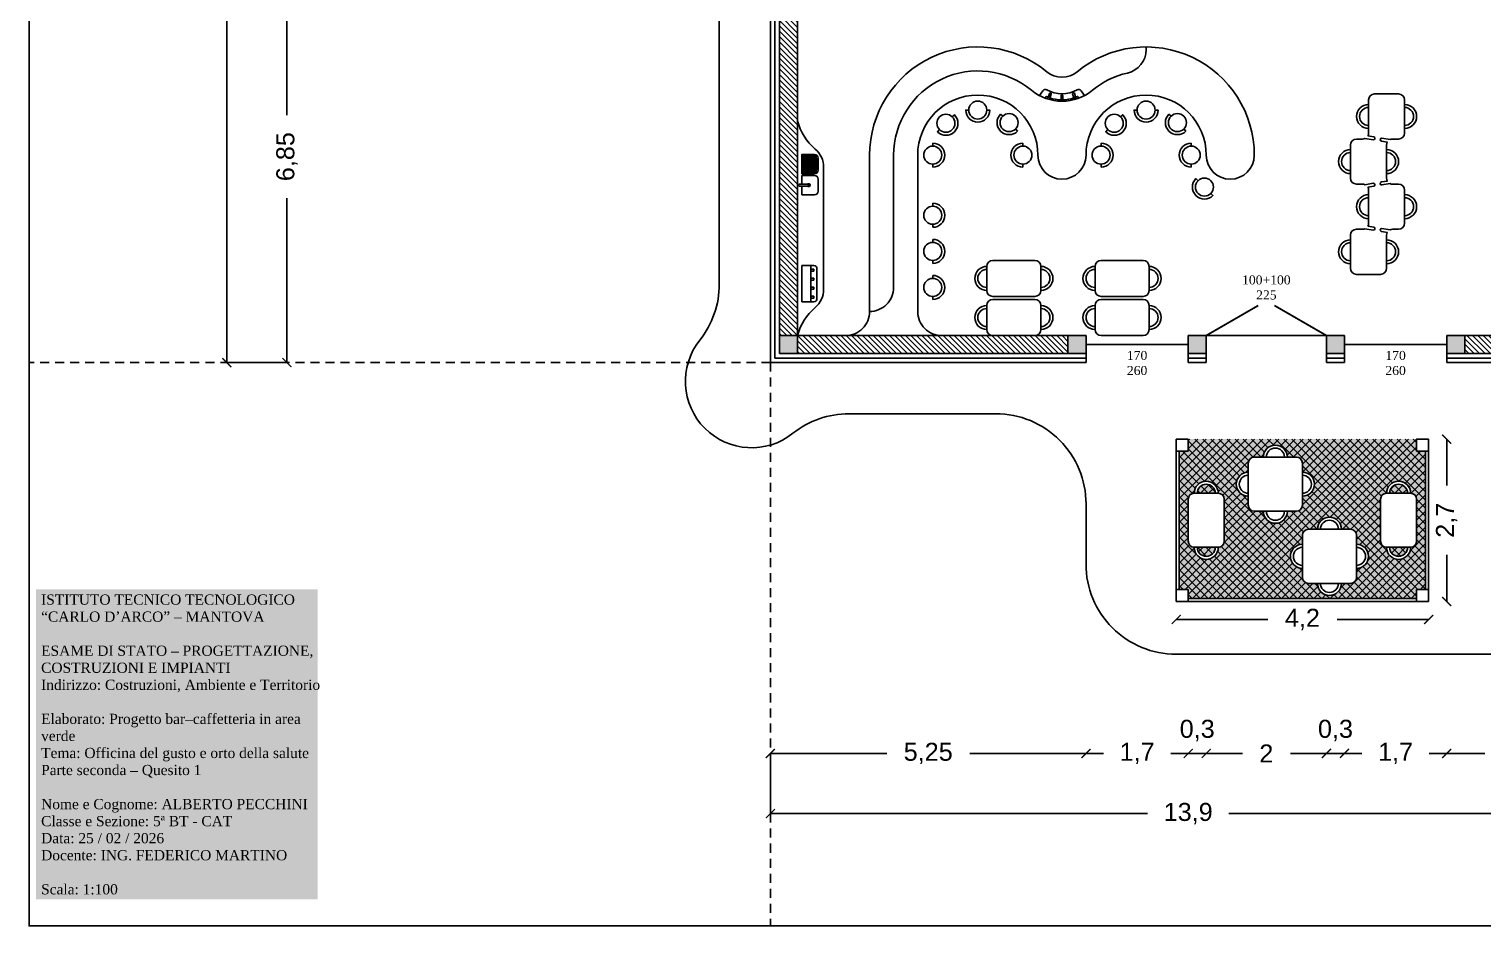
# Model space of a CAD drawing. Header units: millimetres. Extents: x 0 to 2688, y 0 to 2044.
# Drawn here: x 2546.21 to 2570.39, y 2014.14 to 2029.05 of the extents above; entities that cross this region are included whole.
import ezdxf

# ---------------------------------------------------------------- set-up
doc = ezdxf.new("R2010")
doc.units = ezdxf.units.MM
doc.linetypes.add('TRATTEGGIATA', pattern=[0.75, 0.5, -0.25])
doc.styles.get("Standard").update_dxf_attribs({"font": 'arial.ttf'})
doc.linetypes.add('ISOLAMENTO', pattern='A,0.00254,-2.54,[134,ltypeshp.shx,S=2.54,R=0,X=-2.54,Y=0],-5.08,[134,ltypeshp.shx,S=2.54,R=180,X=2.54,Y=0],-2.54', length=10.16254)
doc.dimstyles.new('ISO-25', dxfattribs={"dimtxt": 2.5, "dimasz": 2.5, "dimexe": 1.25, "dimexo": 0.625, "dimtad": 1, "dimtxsty": 'Standard', "dimcen": 2.5, "dimadec": 0, "dimazin": 0, "dimtfac": 1, "dimtmove": 0, "dimatfit": 3, "dimfxl": 1, "dimarcsym": 0})

# ---------------------------------------------------------------- blocks, each defined once
blk = doc.blocks.new('MIS')
h = blk.add_hatch()
h.set_pattern_fill('ANSI31', color=6, scale=0.02, angle=450)
h.set_pattern_definition([(135, (100, 0), (-0.0449012806, -0.0449012806), [])])
h.paths.add_polyline_path([(2558.989, 2023.953), (2558.989, 2023.653), (2563.489, 2023.653), (2563.489, 2023.953)])
h.paths.add_polyline_path([(2558.689, 2029.953), (2558.689, 2023.953), (2558.989, 2023.953), (2558.989, 2029.953)])
h.paths.add_polyline_path([(2558.689, 2034.453), (2558.689, 2033.953), (2558.989, 2033.953), (2558.989, 2034.453)])
h.paths.add_polyline_path([(2558.689, 2033.653), (2558.689, 2033.553), (2558.989, 2033.553), (2558.989, 2033.653)])
h.paths.add_polyline_path([(2558.689, 2030.353), (2558.689, 2030.253), (2558.989, 2030.253), (2558.989, 2030.353)])
h.paths.add_polyline_path([(2558.989, 2030.253), (2558.989, 2029.953), (2559.089, 2029.953), (2559.089, 2030.253)])
h.paths.add_polyline_path([(2558.689, 2037.453), (2558.689, 2035.953), (2558.989, 2035.953), (2559.014, 2035.953), (2559.014, 2036.103), (2558.989, 2036.103), (2558.989, 2037.453)])
h.paths.add_polyline_path([(2558.989, 2037.753), (2558.989, 2037.453), (2559.839, 2037.453), (2559.839, 2036.103), (2559.814, 2036.103), (2559.814, 2035.953), (2559.839, 2035.953), (2559.989, 2035.953), (2560.014, 2035.953), (2560.014, 2036.103), (2559.989, 2036.103), (2559.989, 2037.453), (2560.839, 2037.453), (2560.839, 2036.103), (2560.814, 2036.103), (2560.814, 2035.953), (2560.839, 2035.953), (2560.989, 2035.953), (2561.014, 2035.953), (2561.014, 2036.103), (2560.989, 2036.103), (2560.989, 2037.453), (2561.839, 2037.453), (2561.839, 2036.103), (2561.814, 2036.103), (2561.814, 2035.953), (2561.839, 2035.953), (2561.989, 2035.953), (2562.014, 2035.953), (2562.014, 2036.103), (2561.989, 2036.103), (2561.989, 2037.453), (2562.839, 2037.453), (2562.839, 2036.103), (2562.814, 2036.103), (2562.814, 2035.953), (2562.839, 2035.953), (2562.839, 2035.303), (2564.089, 2035.303), (2564.089, 2035.453), (2562.989, 2035.453), (2562.989, 2037.453), (2563.489, 2037.453), (2563.489, 2037.753)])
h.paths.add_polyline_path([(2563.789, 2037.753), (2563.789, 2037.453), (2564.589, 2037.453), (2564.589, 2037.753)])
h.paths.add_polyline_path([(2565.189, 2037.753), (2565.189, 2035.453), (2565.089, 2035.453), (2565.089, 2035.303), (2565.189, 2035.303), (2565.189, 2032.203), (2565.489, 2032.203), (2565.489, 2032.303), (2566.489, 2032.303), (2566.489, 2029.953), (2566.639, 2029.953), (2566.639, 2032.303), (2569.789, 2032.303), (2569.789, 2033.653), (2569.489, 2033.653), (2569.489, 2032.453), (2566.989, 2032.453), (2566.989, 2032.478), (2566.839, 2032.478), (2566.839, 2032.453), (2565.489, 2032.453), (2565.489, 2033.303), (2566.839, 2033.303), (2566.839, 2033.278), (2566.989, 2033.278), (2566.989, 2033.478), (2566.839, 2033.478), (2566.839, 2033.453), (2565.489, 2033.453), (2565.489, 2034.303), (2566.839, 2034.303), (2566.839, 2034.278), (2566.989, 2034.278), (2566.989, 2034.478), (2566.839, 2034.478), (2566.839, 2034.453), (2565.489, 2034.453), (2565.489, 2035.303), (2566.839, 2035.303), (2566.839, 2035.278), (2566.989, 2035.278), (2566.989, 2035.303), (2567.639, 2035.303), (2567.639, 2036.353), (2567.489, 2036.353), (2567.489, 2035.453), (2565.489, 2035.453), (2565.489, 2037.753)])
h.paths.add_polyline_path([(2569.489, 2036.353), (2569.489, 2033.953), (2569.789, 2033.953), (2569.789, 2036.353)], flags=17)
h.paths.add_polyline_path([(2571.989, 2037.453), (2571.989, 2033.953), (2572.289, 2033.953), (2572.289, 2037.453)])
h.paths.add_polyline_path([(2571.989, 2033.653), (2571.989, 2030.253), (2572.289, 2030.253), (2572.289, 2033.653)])
h.paths.add_polyline_path([(2570.089, 2023.953), (2570.089, 2023.653), (2571.989, 2023.653), (2571.989, 2023.953)])
h.paths.add_polyline_path([(2565.189, 2031.203), (2565.189, 2030.253), (2564.189, 2030.253), (2564.189, 2033.953), (2563.789, 2033.953), (2563.789, 2033.653), (2564.039, 2033.653), (2564.039, 2030.253), (2563.789, 2030.253), (2563.789, 2029.953), (2565.489, 2029.953), (2565.489, 2031.203)])
h.paths.add_polyline_path([(2560.089, 2030.253), (2560.089, 2029.953), (2563.489, 2029.953), (2563.489, 2030.253)])
h.paths.add_polyline_path([(2558.989, 2033.953), (2558.989, 2033.653), (2563.489, 2033.653), (2563.489, 2033.953)])
h.paths.add_polyline_path([(2558.689, 2031.353), (2558.989, 2031.353), (2558.989, 2032.553), (2558.689, 2032.553)])
h = blk.add_hatch(color=6)
h.dxf.hatch_style = 1
h.paths.add_polyline_path([(2565.789, 2023.953), (2565.489, 2023.953), (2565.489, 2023.653), (2565.789, 2023.653)])
h.paths.add_polyline_path([(2567.789, 2023.953), (2567.789, 2023.653), (2568.089, 2023.653), (2568.089, 2023.953)])
h.paths.add_polyline_path([(2572.289, 2023.953), (2571.989, 2023.953), (2571.989, 2023.653), (2572.289, 2023.653)])
h.paths.add_polyline_path([(2570.089, 2023.653), (2570.089, 2023.953), (2569.789, 2023.953), (2569.789, 2023.653)])
h.paths.add_polyline_path([(2572.289, 2028.653), (2572.289, 2028.953), (2571.989, 2028.953), (2571.989, 2028.653)])
h.paths.add_polyline_path([(2569.789, 2030.253), (2569.489, 2030.253), (2569.489, 2029.953), (2569.789, 2029.953)])
h.paths.add_polyline_path([(2572.289, 2030.253), (2571.989, 2030.253), (2571.989, 2029.953), (2572.289, 2029.953)])
h.paths.add_polyline_path([(2571.989, 2033.953), (2571.989, 2033.653), (2572.289, 2033.653), (2572.289, 2033.953)])
h.paths.add_polyline_path([(2571.989, 2037.453), (2572.289, 2037.453), (2572.289, 2037.753), (2571.989, 2037.753)])
h.paths.add_polyline_path([(2569.789, 2037.753), (2569.489, 2037.753), (2569.489, 2037.453), (2569.789, 2037.453)])
h.paths.add_polyline_path([(2563.789, 2037.753), (2563.489, 2037.753), (2563.489, 2037.453), (2563.563, 2037.453), (2563.789, 2037.453)])
h.paths.add_polyline_path([(2563.789, 2033.953), (2563.489, 2033.953), (2563.489, 2033.653), (2563.789, 2033.653)])
h.paths.add_polyline_path([(2563.489, 2029.953), (2563.789, 2029.953), (2563.789, 2030.253), (2563.489, 2030.253)])
h.paths.add_polyline_path([(2558.989, 2033.953), (2558.689, 2033.953), (2558.689, 2033.653), (2558.989, 2033.653)])
h.paths.add_polyline_path([(2558.689, 2030.253), (2558.689, 2029.953), (2558.989, 2029.953), (2558.989, 2030.253)])
h.paths.add_polyline_path([(2558.989, 2037.453), (2558.989, 2037.753), (2558.689, 2037.753), (2558.689, 2037.453)])
h.paths.add_polyline_path([(2558.689, 2023.653), (2558.989, 2023.653), (2558.989, 2023.953), (2558.689, 2023.953)])
h.paths.add_polyline_path([(2563.789, 2023.653), (2563.789, 2023.953), (2563.489, 2023.953), (2563.489, 2023.653)])
at = {"true_color": 0xa19f8c, "transparency": 33554564}
h = blk.add_hatch(color=253, dxfattribs=at)
h.paths.add_polyline_path([(2565.489, 2022.231), (2565.489, 2022.031), (2565.339, 2022.031), (2565.339, 2019.731), (2565.489, 2019.731), (2565.489, 2019.581), (2569.289, 2019.581), (2569.289, 2019.731), (2569.439, 2019.731), (2569.439, 2022.031), (2569.289, 2022.031), (2569.289, 2022.231)])
h.paths.add_polyline_path([(2568.039, 2020.731), (2568.189, 2020.731, -0.414214), (2568.289, 2020.631), (2568.289, 2020.481, -1), (2568.289, 2020.081), (2568.289, 2019.931, -0.414214), (2568.189, 2019.831), (2568.039, 2019.831, -1), (2567.639, 2019.831), (2567.489, 2019.831, -0.414214), (2567.389, 2019.931), (2567.389, 2020.081, -1), (2567.389, 2020.481), (2567.389, 2020.631, -0.414214), (2567.489, 2020.731), (2567.639, 2020.731, -1)], flags=16)
h.paths.add_polyline_path([(2567.389, 2021.281), (2567.389, 2021.131, -0.414214), (2567.289, 2021.031), (2567.139, 2021.031, -1), (2566.739, 2021.031), (2566.589, 2021.031, -0.414214), (2566.489, 2021.131), (2566.489, 2021.281, -1), (2566.489, 2021.681), (2566.489, 2021.831, -0.414214), (2566.589, 2021.931), (2566.739, 2021.931, -1), (2567.139, 2021.931), (2567.289, 2021.931, -0.414214), (2567.389, 2021.831), (2567.389, 2021.681, -1)], flags=16)
h.paths.add_polyline_path([(2568.689, 2021.231, -0.414214), (2568.789, 2021.331, -1), (2569.189, 2021.331, -0.414214), (2569.289, 2021.231), (2569.289, 2020.531, -0.414214), (2569.189, 2020.431, -1), (2568.789, 2020.431, -0.414214), (2568.689, 2020.531)], flags=16)
h.paths.add_polyline_path([(2568.839, 2021.331, -1), (2569.139, 2021.331)], flags=0)
h.paths.add_polyline_path([(2569.139, 2020.431, -1), (2568.839, 2020.431)], flags=0)
h.paths.add_polyline_path([(2566.089, 2020.531, -0.414214), (2565.989, 2020.431, -1), (2565.589, 2020.431, -0.414214), (2565.489, 2020.531), (2565.489, 2021.231, -0.414214), (2565.589, 2021.331, -1), (2565.989, 2021.331, -0.414214), (2566.089, 2021.231)], flags=16)
h.paths.add_polyline_path([(2565.639, 2021.331, -1), (2565.939, 2021.331)], flags=0)
h.paths.add_polyline_path([(2565.939, 2020.431, -1), (2565.639, 2020.431)], flags=0)
at = {"true_color": 0xffffff, "transparency": 33554687}
h = blk.add_hatch(dxfattribs=at)
h.set_pattern_fill('ANSI37', scale=0.03, angle=90, style=0)
h.set_pattern_definition([(135, (4634.47287, -403.61022), (-0.067351921, -0.067351921), []), (225, (4634.47287, -403.61022), (0.067351921, -0.067351921), [])])
h.paths.add_polyline_path([(2565.489, 2022.231), (2565.489, 2022.031), (2565.339, 2022.031), (2565.339, 2019.731), (2565.489, 2019.731), (2565.489, 2019.581), (2569.289, 2019.581), (2569.289, 2019.731), (2569.439, 2019.731), (2569.439, 2022.031), (2569.289, 2022.031), (2569.289, 2022.231)])
h.paths.add_polyline_path([(2567.389, 2021.281), (2567.389, 2021.131, -0.414214), (2567.289, 2021.031), (2567.139, 2021.031, -1), (2566.739, 2021.031), (2566.589, 2021.031, -0.414214), (2566.489, 2021.131), (2566.489, 2021.281, -1), (2566.489, 2021.681), (2566.489, 2021.831, -0.414214), (2566.589, 2021.931), (2566.739, 2021.931, -1), (2567.139, 2021.931), (2567.289, 2021.931, -0.414214), (2567.389, 2021.831), (2567.389, 2021.681, -1)], flags=16)
h.paths.add_polyline_path([(2568.789, 2021.331, -1), (2569.189, 2021.331, -0.414214), (2569.289, 2021.231), (2569.289, 2020.531, -0.414214), (2569.189, 2020.431, -1), (2568.789, 2020.431, -0.414214), (2568.689, 2020.531), (2568.689, 2021.231, -0.414214)], flags=16)
h.paths.add_polyline_path([(2568.839, 2021.331, -1), (2569.139, 2021.331)], flags=0)
h.paths.add_polyline_path([(2568.039, 2020.731), (2568.189, 2020.731, -0.414214), (2568.289, 2020.631), (2568.289, 2020.481, -1), (2568.289, 2020.081), (2568.289, 2019.931, -0.414214), (2568.189, 2019.831), (2568.039, 2019.831, -1), (2567.639, 2019.831), (2567.489, 2019.831, -0.414214), (2567.389, 2019.931), (2567.389, 2020.081, -1), (2567.389, 2020.481), (2567.389, 2020.631, -0.414214), (2567.489, 2020.731), (2567.639, 2020.731, -1)], flags=16)
h.paths.add_polyline_path([(2569.139, 2020.431, -1), (2568.839, 2020.431)], flags=0)
h.paths.add_polyline_path([(2566.089, 2021.231), (2566.089, 2020.531, -0.414214), (2565.989, 2020.431, -1), (2565.589, 2020.431, -0.414214), (2565.489, 2020.531), (2565.489, 2021.231, -0.414214), (2565.589, 2021.331, -1), (2565.989, 2021.331, -0.414214)], flags=16)
h.paths.add_polyline_path([(2565.639, 2021.331, -1), (2565.939, 2021.331)], flags=0)
h.paths.add_polyline_path([(2565.939, 2020.431, -1), (2565.639, 2020.431)], flags=0)
at = {"true_color": 0xffffff, "transparency": 33554661}
h = blk.add_hatch(color=7, dxfattribs=at)
h.paths.add_polyline_path([(2565.639, 2020.431, 1), (2565.939, 2020.431)])
h.paths.add_polyline_path([(2565.939, 2021.331, 1), (2565.639, 2021.331)])
h.paths.add_polyline_path([(2568.839, 2021.331), (2569.139, 2021.331, 1)])
h.paths.add_polyline_path([(2568.839, 2020.431, 1), (2569.139, 2020.431)])
for p, q in [((2558.689, 2023.953), (2558.689, 2030.353)), ((2558.989, 2023.953), (2558.989, 2029.953)), ((2563.183, 2027.981), (2563.15, 2027.886)), ((2563.211, 2027.971), (2563.179, 2027.878)), ((2563.374, 2027.941), (2563.374, 2027.852)), ((2563.404, 2027.941), (2563.404, 2027.852)), ((2563.567, 2027.972), (2563.599, 2027.878)), ((2563.595, 2027.982), (2563.628, 2027.886)), ((2568.589, 2027.971), (2568.989, 2027.971)), ((2568.489, 2027.321), (2568.489, 2027.871)), ((2569.089, 2027.321), (2569.089, 2027.871)), ((2562.403, 2027.6), (2562.368, 2027.635)), ((2565.203, 2027.6), (2565.168, 2027.635)), ((2562.651, 2027.353), (2562.616, 2027.388)), ((2565.451, 2027.353), (2565.416, 2027.388)), ((2568.389, 2027.221), (2568.289, 2027.221)), ((2568.43, 2027.23), (2568.567, 2027.208)), ((2568.477, 2027.273), (2568.575, 2027.257)), ((2568.712, 2027.235), (2568.848, 2027.212)), ((2568.889, 2027.221), (2568.989, 2027.221)), ((2559.074, 2026.654), (2559.074, 2026.954)), ((2559.099, 2026.654), (2559.099, 2026.954)), ((2559.124, 2026.654), (2559.124, 2026.954)), ((2559.149, 2026.654), (2559.149, 2026.954)), ((2559.174, 2026.654), (2559.174, 2026.954)), ((2559.199, 2026.654), (2559.199, 2026.954)), ((2559.224, 2026.654), (2559.224, 2026.954)), ((2559.249, 2026.654), (2559.249, 2026.954)), ((2559.274, 2026.654), (2559.274, 2026.954)), ((2559.299, 2026.661), (2559.299, 2026.948)), ((2561.239, 2027.103), (2561.239, 2027.153)), ((2562.739, 2027.103), (2562.739, 2027.153)), ((2564.039, 2027.103), (2564.039, 2027.153)), ((2565.539, 2027.103), (2565.539, 2027.153)), ((2568.189, 2026.571), (2568.189, 2027.121)), ((2568.704, 2027.185), (2568.802, 2027.169)), ((2568.789, 2026.571), (2568.789, 2027.121)), ((2561.239, 2026.753), (2561.239, 2026.803)), ((2562.739, 2026.753), (2562.739, 2026.803)), ((2564.039, 2026.753), (2564.039, 2026.803)), ((2565.539, 2026.753), (2565.539, 2026.803)), ((2559.024, 2026.469), (2559.174, 2026.469)), ((2559.174, 2026.439), (2559.174, 2026.469)), ((2568.389, 2026.471), (2568.289, 2026.471)), ((2568.43, 2026.462), (2568.567, 2026.485)), ((2568.704, 2026.507), (2568.802, 2026.523)), ((2568.712, 2026.458), (2568.848, 2026.48)), ((2568.889, 2026.471), (2568.989, 2026.471)), ((2559.024, 2026.439), (2559.174, 2026.439)), ((2568.477, 2026.419), (2568.575, 2026.435)), ((2568.489, 2025.821), (2568.489, 2026.371)), ((2569.089, 2025.821), (2569.089, 2026.371)), ((2561.239, 2026.103), (2561.239, 2026.153)), ((2561.239, 2025.753), (2561.239, 2025.803)), ((2568.477, 2025.773), (2568.575, 2025.757)), ((2561.239, 2025.503), (2561.239, 2025.553)), ((2568.189, 2025.071), (2568.189, 2025.621)), ((2568.389, 2025.721), (2568.289, 2025.721)), ((2568.43, 2025.73), (2568.567, 2025.708)), ((2568.704, 2025.685), (2568.802, 2025.669)), ((2568.712, 2025.735), (2568.848, 2025.712)), ((2568.789, 2025.071), (2568.789, 2025.621)), ((2568.889, 2025.721), (2568.989, 2025.721)), ((2559.214, 2025.116), (2559.064, 2025.116)), ((2559.064, 2025.116), (2559.064, 2024.516)), ((2559.214, 2024.516), (2559.214, 2025.116)), ((2559.264, 2025.116), (2559.214, 2025.116)), ((2559.214, 2025.056), (2559.264, 2025.056)), ((2559.214, 2025.026), (2559.264, 2025.026)), ((2559.264, 2025.026), (2559.264, 2025.056)), ((2559.314, 2024.566), (2559.314, 2025.066)), ((2561.239, 2025.153), (2561.239, 2025.203)), ((2562.139, 2025.103), (2562.139, 2024.703)), ((2562.939, 2025.203), (2562.239, 2025.203)), ((2563.039, 2025.103), (2563.039, 2024.703)), ((2563.939, 2025.103), (2563.939, 2024.703)), ((2564.739, 2025.203), (2564.039, 2025.203)), ((2564.839, 2025.103), (2564.839, 2024.703)), ((2559.214, 2024.906), (2559.264, 2024.906)), ((2559.214, 2024.876), (2559.264, 2024.876)), ((2559.264, 2024.876), (2559.264, 2024.906)), ((2561.239, 2024.903), (2561.239, 2024.953)), ((2568.689, 2024.971), (2568.289, 2024.971)), ((2559.214, 2024.756), (2559.264, 2024.756)), ((2559.214, 2024.726), (2559.264, 2024.726)), ((2559.214, 2024.606), (2559.264, 2024.606)), ((2559.214, 2024.576), (2559.264, 2024.576)), ((2559.264, 2024.726), (2559.264, 2024.756)), ((2559.264, 2024.576), (2559.264, 2024.606)), ((2561.239, 2024.553), (2561.239, 2024.603)), ((2562.939, 2024.603), (2562.239, 2024.603)), ((2562.939, 2024.553), (2562.239, 2024.553)), ((2564.739, 2024.603), (2564.039, 2024.603)), ((2564.739, 2024.553), (2564.039, 2024.553)), ((2559.064, 2024.516), (2559.214, 2024.516)), ((2559.264, 2024.516), (2559.214, 2024.516)), ((2562.139, 2024.453), (2562.139, 2024.053)), ((2563.039, 2024.453), (2563.039, 2024.053)), ((2563.939, 2024.453), (2563.939, 2024.053)), ((2564.839, 2024.453), (2564.839, 2024.053)), ((2558.689, 2023.653), (2558.689, 2023.953)), ((2558.989, 2023.953), (2558.689, 2023.953)), ((2558.989, 2023.653), (2558.989, 2023.953)), ((2563.489, 2023.953), (2558.989, 2023.953)), ((2562.939, 2023.953), (2562.239, 2023.953)), ((2563.489, 2023.653), (2563.489, 2023.953)), ((2563.489, 2023.953), (2563.789, 2023.953)), ((2563.789, 2023.953), (2563.789, 2023.503)), ((2564.739, 2023.953), (2564.039, 2023.953)), ((2565.489, 2023.953), (2565.489, 2023.503)), ((2565.789, 2023.953), (2565.489, 2023.953)), ((2565.789, 2023.953), (2565.789, 2023.503)), ((2567.789, 2023.953), (2565.789, 2023.953)), ((2567.789, 2023.953), (2567.789, 2023.503)), ((2567.789, 2023.953), (2568.089, 2023.953)), ((2568.089, 2023.953), (2568.089, 2023.503)), ((2569.789, 2023.953), (2572.439, 2023.953)), ((2569.789, 2023.953), (2569.789, 2023.503)), ((2570.089, 2023.953), (2570.089, 2023.653)), ((2563.789, 2023.653), (2558.689, 2023.653)), ((2565.489, 2023.653), (2565.789, 2023.653)), ((2567.789, 2023.653), (2568.089, 2023.653)), ((2569.789, 2023.653), (2572.289, 2023.653)), ((2565.489, 2022.231), (2565.289, 2022.231)), ((2565.289, 2022.231), (2565.289, 2022.031)), ((2565.489, 2022.031), (2565.489, 2022.231)), ((2569.489, 2022.231), (2569.289, 2022.231)), ((2569.289, 2022.231), (2569.289, 2022.031)), ((2569.489, 2022.031), (2569.489, 2022.231)), ((2565.289, 2022.031), (2565.489, 2022.031)), ((2565.289, 2019.731), (2565.289, 2022.031)), ((2566.589, 2021.931), (2567.289, 2021.931)), ((2569.289, 2022.031), (2569.489, 2022.031)), ((2566.489, 2021.831), (2566.489, 2021.131)), ((2567.389, 2021.831), (2567.389, 2021.131)), ((2565.489, 2021.231), (2565.489, 2020.531)), ((2565.589, 2021.331), (2565.989, 2021.331)), ((2566.089, 2021.231), (2566.089, 2020.531)), ((2568.689, 2021.231), (2568.689, 2020.531)), ((2568.789, 2021.331), (2569.189, 2021.331)), ((2569.289, 2021.231), (2569.289, 2020.531)), ((2566.589, 2021.031), (2567.289, 2021.031)), ((2567.489, 2020.731), (2568.189, 2020.731)), ((2565.589, 2020.431), (2565.989, 2020.431)), ((2567.389, 2020.631), (2567.389, 2019.931)), ((2568.289, 2020.631), (2568.289, 2019.931)), ((2568.789, 2020.431), (2569.189, 2020.431)), ((2565.489, 2019.731), (2565.289, 2019.731)), ((2565.289, 2019.731), (2565.289, 2019.531)), ((2565.489, 2019.531), (2565.489, 2019.731)), ((2567.489, 2019.831), (2568.189, 2019.831)), ((2569.489, 2019.731), (2569.289, 2019.731)), ((2569.289, 2019.731), (2569.289, 2019.531)), ((2569.489, 2019.531), (2569.489, 2019.731)), ((2565.289, 2019.531), (2565.489, 2019.531)), ((2569.289, 2019.531), (2569.489, 2019.531))]:
    blk.add_line(p, q)
for points in [[(2557.689, 2036.596), (2557.689, 2024.809, -0.169472), (2557.364, 2023.876, 0.892135), (2558.913, 2022.327, -0.169472), (2559.846, 2022.653), (2562.289, 2022.653, -0.414214), (2563.789, 2021.153), (2563.789, 2020.153, 0.414214), (2565.289, 2018.653), (2575.789, 2018.653, 0.414214), (2577.289, 2020.153), (2577.289, 2028.453, 0.414214), (2575.789, 2029.953), (2574.789, 2029.953, -0.414214), (2573.289, 2031.453), (2573.289, 2036.596, -0.169472), (2573.615, 2037.529, 0.892135), (2572.066, 2039.078, -0.169472), (2571.133, 2038.753), (2559.846, 2038.753, -0.169472), (2558.913, 2039.078, 0.892135), (2557.364, 2037.529, -0.169472)], [(2559.274, 2026.964), (2559.064, 2026.964), (2559.064, 2026.644), (2559.274, 2026.644, 0.414214), (2559.334, 2026.704), (2559.334, 2026.904, 0.414214)]]:
    blk.add_lwpolyline(points, format="xyb", close=True)
for points in [[(2563.789, 2023.503), (2558.539, 2023.503), (2558.539, 2030.353)], [(2559.324, 2026.704), (2559.324, 2026.904)], [(2572.439, 2023.953), (2572.439, 2023.503), (2569.789, 2023.503)], [(2565.789, 2023.503), (2565.489, 2023.503)], [(2568.089, 2023.503), (2567.789, 2023.503)], [(2565.339, 2019.731), (2565.339, 2022.031)], [(2569.439, 2019.731), (2569.439, 2022.031)], [(2569.489, 2019.731), (2569.489, 2022.031)], [(2569.289, 2019.581), (2565.489, 2019.581)], [(2569.289, 2019.531), (2565.489, 2019.531)]]:
    blk.add_lwpolyline(points)
at = {"linetype": 'ISOLAMENTO', "ltscale": 0.007}
for points in [[(2563.789, 2023.578), (2558.614, 2023.578), (2558.614, 2030.353)], [(2572.364, 2023.953), (2572.364, 2023.578), (2569.789, 2023.578)], [(2565.789, 2023.578), (2565.489, 2023.578)], [(2568.089, 2023.578), (2567.789, 2023.578)]]:
    blk.add_lwpolyline(points, dxfattribs=at)
for points in [[(2561.389, 2023.953, -0.414214), (2560.989, 2024.353), (2560.989, 2026.953, -1), (2562.989, 2026.953, 1), (2563.789, 2026.953, -1), (2565.789, 2026.953, 1), (2566.589, 2026.953, 0.634137), (2563.644, 2028.341, -0.359246), (2563.135, 2028.341, 0.634137), (2560.189, 2026.953), (2560.189, 2024.353, -0.414214), (2559.789, 2023.953)], [(2564.789, 2028.753), (2564.789, 2028.708, -0.350001), (2564.478, 2028.318, 0.116949), (2563.898, 2028.033, -0.359246), (2562.88, 2028.033, 0.634137), (2560.589, 2026.953), (2560.589, 2024.753, -0.414214), (2560.189, 2024.353), (2560.189, 2024.353)], [(2563.764, 2027.943), (2563.706, 2028.025, 0.387795), (2563.64, 2028.039, -0.269317), (2563.138, 2028.039, 0.387795), (2563.072, 2028.025), (2563.014, 2027.943)], [(2563.161, 2027.917, -0.014826), (2563.128, 2027.931), (2563.107, 2027.901)], [(2563.672, 2027.901), (2563.65, 2027.931, -0.014897), (2563.618, 2027.917, -0.014897)], [(2562.139, 2027.703), (2562.189, 2027.703, -1), (2561.789, 2027.703), (2561.839, 2027.703)], [(2563.374, 2027.872, -0.079014), (2563.189, 2027.906)], [(2563.589, 2027.906, -0.078943), (2563.404, 2027.872)], [(2564.939, 2027.703), (2564.989, 2027.703, -1), (2564.589, 2027.703), (2564.639, 2027.703)], [(2558.989, 2023.953, -0.148368), (2559.285, 2024.42, 0.218037), (2559.424, 2024.723), (2559.424, 2024.967, 0.107752), (2559.424, 2024.967), (2559.424, 2026.508, 0.129702), (2559.424, 2026.508), (2559.424, 2026.751, 0.218037), (2559.285, 2027.054, -0.148368), (2558.989, 2027.522)], [(2561.565, 2027.589), (2561.6, 2027.624, -1), (2561.318, 2027.341), (2561.353, 2027.377, -24843914485382.941406), (2561.353, 2027.377)], [(2564.365, 2027.589), (2564.4, 2027.624, -1), (2564.118, 2027.341), (2564.153, 2027.377, -24843914485382.941406), (2564.153, 2027.377)], [(2559.064, 2026.439), (2559.064, 2026.294), (2559.274, 2026.294, 0.414214), (2559.334, 2026.354), (2559.334, 2026.554, 0.414214), (2559.274, 2026.614), (2559.064, 2026.614), (2559.064, 2026.469)], [(2565.653, 2026.528), (2565.618, 2026.564, 1), (2565.9, 2026.281), (2565.865, 2026.316, 24843914485382.941406), (2565.865, 2026.316)]]:
    blk.add_lwpolyline(points, format="xyb")
at = {"color": 116, "true_color": 0x136734, "const_width": 0.03}
for points in [[(2565.789, 2023.953), (2566.655, 2024.453)], [(2566.923, 2024.453), (2567.789, 2023.953)]]:
    blk.add_lwpolyline(points, dxfattribs=at)
at = {"color": 152, "true_color": 0x2776bb, "const_width": 0.03}
for points in [[(2563.789, 2023.803), (2565.489, 2023.803)], [(2568.089, 2023.803), (2569.789, 2023.803)]]:
    blk.add_lwpolyline(points, dxfattribs=at)
for centre in [(2561.989, 2027.703), (2564.789, 2027.703), (2561.459, 2027.483), (2562.51, 2027.494), (2564.259, 2027.483), (2565.31, 2027.494), (2561.239, 2026.953), (2562.739, 2026.953), (2564.039, 2026.953), (2565.539, 2026.953), (2565.759, 2026.422), (2561.239, 2025.953), (2561.239, 2025.353), (2561.239, 2024.753)]:
    blk.add_circle(centre, 0.15)
for centre, radius, start, end in [((2563.197, 2027.976), 0.015, 341, 161), ((2563.389, 2027.941), 0.015, 0, 180), ((2563.581, 2027.977), 0.015, 19, 199), ((2568.589, 2027.871), 0.1, 90, 180), ((2568.989, 2027.871), 0.1, 0, 90), ((2568.489, 2027.596), 0.2, 90, 270), ((2568.489, 2027.596), 0.15, 90, 270), ((2569.089, 2027.596), 0.2, 270, 90), ((2569.089, 2027.596), 0.15, 270, 90), ((2562.51, 2027.494), 0.2, 135, 315), ((2565.31, 2027.494), 0.2, 135, 315), ((2568.289, 2027.121), 0.1, 90, 180), ((2568.389, 2027.321), 0.1, 270, 294.2254), ((2568.389, 2027.321), 0.1, 331.2192, 0), ((2568.571, 2027.232), 0.025, 260.7219, 80.7219), ((2568.708, 2027.21), 0.025, 80.7219, 260.7219), ((2568.889, 2027.121), 0.1, 90, 114.2254), ((2568.989, 2027.321), 0.1, 270, 0), ((2561.239, 2026.953), 0.2, 270, 90), ((2562.739, 2026.953), 0.2, 90, 270), ((2564.039, 2026.953), 0.2, 270, 90), ((2565.539, 2026.953), 0.2, 90, 270), ((2568.189, 2026.846), 0.2, 90, 270), ((2568.189, 2026.846), 0.15, 90, 270), ((2568.889, 2027.121), 0.1, 151.2192, 180), ((2568.789, 2026.846), 0.2, 270, 90), ((2568.789, 2026.846), 0.15, 270, 90), ((2559.024, 2026.454), 0.015, 90, 270), ((2559.174, 2026.454), 0.025, 216.8699, 143.1301), ((2568.289, 2026.571), 0.1, 180, 270), ((2568.389, 2026.371), 0.1, 65.7746, 90), ((2568.571, 2026.46), 0.025, 279.2781, 99.2781), ((2568.708, 2026.482), 0.025, 99.2781, 279.2781), ((2568.889, 2026.571), 0.1, 180, 208.7808), ((2568.889, 2026.571), 0.1, 245.7746, 270), ((2568.989, 2026.371), 0.1, 0, 90), ((2568.489, 2026.096), 0.2, 90, 270), ((2568.489, 2026.096), 0.15, 90, 270), ((2568.389, 2026.371), 0.1, 0, 28.7808), ((2569.089, 2026.096), 0.2, 270, 90), ((2569.089, 2026.096), 0.15, 270, 90), ((2561.239, 2025.953), 0.2, 270, 90), ((2568.389, 2025.821), 0.1, 331.2192, 0), ((2568.571, 2025.732), 0.025, 260.7219, 80.7219), ((2568.989, 2025.821), 0.1, 270, 0), ((2561.239, 2025.353), 0.2, 270, 90), ((2568.189, 2025.346), 0.2, 90, 270), ((2568.189, 2025.346), 0.15, 90, 270), ((2568.289, 2025.621), 0.1, 90, 180), ((2568.389, 2025.821), 0.1, 270, 294.2254), ((2568.708, 2025.71), 0.025, 80.7219, 260.7219), ((2568.889, 2025.621), 0.1, 151.2192, 180), ((2568.789, 2025.346), 0.2, 270, 90), ((2568.789, 2025.346), 0.15, 270, 90), ((2568.889, 2025.621), 0.1, 90, 114.2254), ((2559.264, 2025.066), 0.05, 0, 90), ((2562.139, 2024.903), 0.2, 90, 270), ((2562.139, 2024.903), 0.15, 90, 270), ((2562.239, 2025.103), 0.1, 90, 180), ((2562.939, 2025.103), 0.1, 0, 90), ((2563.039, 2024.903), 0.2, 270, 90), ((2563.039, 2024.903), 0.15, 270, 90), ((2563.939, 2024.903), 0.2, 90, 270), ((2563.939, 2024.903), 0.15, 90, 270), ((2564.039, 2025.103), 0.1, 90, 180), ((2564.739, 2025.103), 0.1, 0, 90), ((2564.839, 2024.903), 0.2, 270, 90), ((2564.839, 2024.903), 0.15, 270, 90), ((2568.289, 2025.071), 0.1, 180, 270), ((2568.689, 2025.071), 0.1, 270, 0), ((2561.239, 2024.753), 0.2, 270, 90), ((2559.264, 2024.566), 0.05, 270, 0), ((2562.239, 2024.703), 0.1, 180, 270), ((2562.239, 2024.453), 0.1, 90, 180), ((2562.939, 2024.703), 0.1, 270, 0), ((2562.939, 2024.453), 0.1, 0, 90), ((2564.039, 2024.703), 0.1, 180, 270), ((2564.039, 2024.453), 0.1, 90, 180), ((2564.739, 2024.703), 0.1, 270, 0), ((2564.739, 2024.453), 0.1, 0, 90), ((2562.139, 2024.253), 0.2, 90, 270), ((2562.139, 2024.253), 0.15, 90, 270), ((2563.039, 2024.253), 0.2, 270, 90), ((2563.039, 2024.253), 0.15, 270, 90), ((2563.939, 2024.253), 0.2, 90, 270), ((2563.939, 2024.253), 0.15, 90, 270), ((2564.839, 2024.253), 0.2, 270, 90), ((2564.839, 2024.253), 0.15, 270, 90), ((2562.239, 2024.053), 0.1, 180, 270), ((2562.939, 2024.053), 0.1, 270, 0), ((2564.039, 2024.053), 0.1, 180, 270), ((2564.739, 2024.053), 0.1, 270, 0), ((2566.939, 2021.931), 0.2, 0, 180), ((2566.589, 2021.831), 0.1, 90, 180), ((2566.939, 2021.931), 0.15, 0, 180), ((2567.289, 2021.831), 0.1, 0, 90), ((2566.489, 2021.481), 0.2, 90, 270), ((2566.489, 2021.481), 0.15, 90, 270), ((2567.389, 2021.481), 0.2, 270, 90), ((2567.389, 2021.481), 0.15, 270, 90), ((2565.789, 2021.331), 0.2, 0, 180), ((2565.789, 2021.331), 0.15, 0, 180), ((2568.989, 2021.331), 0.2, 0, 180), ((2568.989, 2021.331), 0.15, 0, 180), ((2565.589, 2021.231), 0.1, 90, 180), ((2565.989, 2021.231), 0.1, 0, 90), ((2568.789, 2021.231), 0.1, 90, 180), ((2569.189, 2021.231), 0.1, 0, 90), ((2566.589, 2021.131), 0.1, 180, 270), ((2566.939, 2021.031), 0.2, 180, 0), ((2566.939, 2021.031), 0.15, 180, 0), ((2567.289, 2021.131), 0.1, 270, 0), ((2567.839, 2020.731), 0.2, 0, 180), ((2567.489, 2020.631), 0.1, 90, 180), ((2567.839, 2020.731), 0.15, 0, 180), ((2568.189, 2020.631), 0.1, 0, 90), ((2565.589, 2020.531), 0.1, 180, 270), ((2565.789, 2020.431), 0.2, 180, 0), ((2565.789, 2020.431), 0.15, 180, 0), ((2565.989, 2020.531), 0.1, 270, 0), ((2567.389, 2020.281), 0.2, 90, 270), ((2567.389, 2020.281), 0.15, 90, 270), ((2568.289, 2020.281), 0.2, 270, 90), ((2568.289, 2020.281), 0.15, 270, 90), ((2568.789, 2020.531), 0.1, 180, 270), ((2568.989, 2020.431), 0.2, 180, 0), ((2568.989, 2020.431), 0.15, 180, 0), ((2569.189, 2020.531), 0.1, 270, 0), ((2567.489, 2019.931), 0.1, 180, 270), ((2567.839, 2019.831), 0.2, 180, 0), ((2567.839, 2019.831), 0.15, 180, 0), ((2568.189, 2019.931), 0.1, 270, 0)]:
    blk.add_arc(centre, radius, start, end)
at = {"color": 116, "true_color": 0x136734, "insert": (2566.968, 2024.551), "char_height": 0.15, "attachment_point": 9}
blk.add_mtext_dynamic_manual_height_columns('\\pxqc;{\\fTimes New Roman|b0|i0|c0|p18;100+100\\P225}', width=0.35764, gutter_width=12.5, heights=[0], dxfattribs=at)
at = {"color": 159, "linetype": 'TRATTEGGIATA', "ltscale": 0.3, "true_color": 0x22346e, "char_height": 0.15, "attachment_point": 9}
for insert in [(2564.818, 2023.295), (2569.118, 2023.295)]:
    blk.add_mtext_dynamic_manual_height_columns('\\pxqc;{\\fTimes New Roman|b0|i0|c0|p18;170\\P260}', width=0.35764, gutter_width=12.5, heights=[0], dxfattribs=dict(at, insert=insert))
blk = doc.blocks.new('_ArchTick')
at = {"color": 0, "linetype": 'ByBlock', "const_width": 0.15}
blk.add_lwpolyline([(-0.5, -0.5), (0.5, 0.5)], dxfattribs=at)
blk = doc.blocks.new('*D23')
at = {"color": 0, "lineweight": -2, "transparency": 16777216}
for p, q in [((2549.497, 2037.903), (2549.497, 2031.377)), ((2549.497, 2023.503), (2549.497, 2030.028))]:
    blk.add_line(p, q, dxfattribs=at)
at = {"layer": 'Defpoints', "color": 0, "transparency": 16777216}
for p in [(2558.539, 2037.903), (2549.497, 2023.503), (2558.539, 2023.503)]:
    blk.add_point(p, dxfattribs=at)
at = {"color": 0, "lineweight": -2, "transparency": 16777216, "xscale": 0.15, "yscale": 0.15, "zscale": 0.15}
for p, rotation in [((2549.497, 2037.903), 90), ((2549.497, 2023.503), 270)]:
    blk.add_blockref('_ArchTick', p, dxfattribs=dict(at, rotation=rotation))
at = {"color": 0, "transparency": 16777216, "insert": (2549.497, 2030.703), "char_height": 0.3, "attachment_point": 5, "rotation": 90}
blk.add_mtext('14,4', dxfattribs=at)
blk = doc.blocks.new('*D26')
at = {"color": 0, "lineweight": -2, "transparency": 16777216}
for p, q in [((2550.497, 2030.353), (2550.497, 2027.619)), ((2550.497, 2023.503), (2550.497, 2026.236))]:
    blk.add_line(p, q, dxfattribs=at)
at = {"layer": 'Defpoints', "color": 0, "transparency": 16777216}
for p in [(2550.497, 2030.353), (2558.539, 2030.353), (2558.539, 2023.503)]:
    blk.add_point(p, dxfattribs=at)
at = {"color": 0, "lineweight": -2, "transparency": 16777216, "xscale": 0.15, "yscale": 0.15, "zscale": 0.15}
for p, rotation in [((2550.497, 2030.353), 90), ((2550.497, 2023.503), 270)]:
    blk.add_blockref('_ArchTick', p, dxfattribs=dict(at, rotation=rotation))
at = {"color": 0, "transparency": 16777216, "insert": (2550.497, 2026.928), "char_height": 0.3, "attachment_point": 5, "rotation": 90}
blk.add_mtext('6,85', dxfattribs=at)
blk = doc.blocks.new('*D29')
at = {"color": 0, "lineweight": -2, "transparency": 16777216}
for p, q in [((2565.289, 2019.231), (2566.812, 2019.231)), ((2569.489, 2019.231), (2567.967, 2019.231))]:
    blk.add_line(p, q, dxfattribs=at)
at = {"layer": 'Defpoints', "color": 0, "transparency": 16777216}
for p in [(2565.289, 2019.531), (2569.489, 2019.531), (2565.289, 2019.231)]:
    blk.add_point(p, dxfattribs=at)
at = {"color": 0, "lineweight": -2, "transparency": 16777216, "xscale": 0.15, "yscale": 0.15, "zscale": 0.15, "rotation": 180}
blk.add_blockref('_ArchTick', (2565.289, 2019.231), dxfattribs=at)
at = {"color": 0, "lineweight": -2, "transparency": 16777216, "xscale": 0.15, "yscale": 0.15, "zscale": 0.15}
blk.add_blockref('_ArchTick', (2569.489, 2019.231), dxfattribs=at)
at = {"color": 0, "transparency": 16777216, "insert": (2567.389, 2019.231), "char_height": 0.3, "attachment_point": 5}
blk.add_mtext('4,2', dxfattribs=at)
blk = doc.blocks.new('*D30')
at = {"color": 0, "lineweight": -2, "transparency": 16777216}
for p, q in [((2569.789, 2022.231), (2569.789, 2021.457)), ((2569.789, 2019.531), (2569.789, 2020.306))]:
    blk.add_line(p, q, dxfattribs=at)
at = {"layer": 'Defpoints', "color": 0, "transparency": 16777216}
for p in [(2569.489, 2022.231), (2569.789, 2022.231), (2569.489, 2019.531)]:
    blk.add_point(p, dxfattribs=at)
at = {"color": 0, "lineweight": -2, "transparency": 16777216, "xscale": 0.15, "yscale": 0.15, "zscale": 0.15}
for p, rotation in [((2569.789, 2022.231), 90), ((2569.789, 2019.531), 270)]:
    blk.add_blockref('_ArchTick', p, dxfattribs=dict(at, rotation=rotation))
at = {"color": 0, "transparency": 16777216, "insert": (2569.789, 2020.881), "char_height": 0.3, "attachment_point": 5, "rotation": 90}
blk.add_mtext('2,7', dxfattribs=at)
blk = doc.blocks.new('*D31')
at = {"color": 0, "lineweight": -2, "transparency": 16777216}
for p, q in [((2558.539, 2016.003), (2564.813, 2016.003)), ((2572.439, 2016.003), (2566.165, 2016.003))]:
    blk.add_line(p, q, dxfattribs=at)
at = {"layer": 'Defpoints', "color": 0, "transparency": 16777216}
for p in [(2558.539, 2023.503), (2572.439, 2023.503), (2572.439, 2016.003)]:
    blk.add_point(p, dxfattribs=at)
at = {"color": 0, "lineweight": -2, "transparency": 16777216, "xscale": 0.15, "yscale": 0.15, "zscale": 0.15, "rotation": 180}
blk.add_blockref('_ArchTick', (2558.539, 2016.003), dxfattribs=at)
at = {"color": 0, "lineweight": -2, "transparency": 16777216, "xscale": 0.15, "yscale": 0.15, "zscale": 0.15}
blk.add_blockref('_ArchTick', (2572.439, 2016.003), dxfattribs=at)
at = {"color": 0, "transparency": 16777216, "insert": (2565.489, 2016.003), "char_height": 0.3, "attachment_point": 5}
blk.add_mtext('13,9', dxfattribs=at)
blk = doc.blocks.new('*D32')
at = {"color": 0, "lineweight": -2, "transparency": 16777216}
for p, q in [((2558.539, 2017.003), (2560.474, 2017.003)), ((2563.789, 2017.003), (2561.855, 2017.003))]:
    blk.add_line(p, q, dxfattribs=at)
at = {"layer": 'Defpoints', "color": 0, "transparency": 16777216}
for p in [(2558.539, 2023.503), (2563.789, 2023.503), (2563.789, 2017.003)]:
    blk.add_point(p, dxfattribs=at)
at = {"color": 0, "lineweight": -2, "transparency": 16777216, "xscale": 0.15, "yscale": 0.15, "zscale": 0.15, "rotation": 180}
blk.add_blockref('_ArchTick', (2558.539, 2017.003), dxfattribs=at)
at = {"color": 0, "lineweight": -2, "transparency": 16777216, "xscale": 0.15, "yscale": 0.15, "zscale": 0.15}
blk.add_blockref('_ArchTick', (2563.789, 2017.003), dxfattribs=at)
at = {"color": 0, "transparency": 16777216, "insert": (2561.164, 2017.003), "char_height": 0.3, "attachment_point": 5}
blk.add_mtext('5,25', dxfattribs=at)
blk = doc.blocks.new('*D33')
at = {"color": 0, "lineweight": -2, "transparency": 16777216}
for p, q in [((2563.789, 2017.003), (2563.639, 2017.003)), ((2563.789, 2017.003), (2564.08, 2017.003)), ((2565.489, 2017.003), (2565.198, 2017.003)), ((2565.489, 2017.003), (2565.639, 2017.003))]:
    blk.add_line(p, q, dxfattribs=at)
at = {"layer": 'Defpoints', "color": 0, "transparency": 16777216}
for p in [(2563.789, 2023.503), (2565.489, 2023.503), (2565.489, 2017.003)]:
    blk.add_point(p, dxfattribs=at)
at = {"color": 0, "lineweight": -2, "transparency": 16777216, "xscale": 0.15, "yscale": 0.15, "zscale": 0.15}
blk.add_blockref('_ArchTick', (2563.789, 2017.003), dxfattribs=at)
at = {"color": 0, "lineweight": -2, "transparency": 16777216, "xscale": 0.15, "yscale": 0.15, "zscale": 0.15, "rotation": 180}
blk.add_blockref('_ArchTick', (2565.489, 2017.003), dxfattribs=at)
at = {"color": 0, "transparency": 16777216, "insert": (2564.639, 2017.003), "char_height": 0.3, "attachment_point": 5}
blk.add_mtext('1,7', dxfattribs=at)
blk = doc.blocks.new('*D34')
at = {"color": 0, "lineweight": -2, "transparency": 16777216}
for p, q in [((2565.489, 2017.003), (2565.339, 2017.003)), ((2565.489, 2017.003), (2565.789, 2017.003)), ((2565.789, 2017.003), (2565.939, 2017.003))]:
    blk.add_line(p, q, dxfattribs=at)
at = {"layer": 'Defpoints', "color": 0, "transparency": 16777216}
for p in [(2565.489, 2023.503), (2565.789, 2023.503), (2565.789, 2017.003)]:
    blk.add_point(p, dxfattribs=at)
at = {"color": 0, "lineweight": -2, "transparency": 16777216, "xscale": 0.15, "yscale": 0.15, "zscale": 0.15}
blk.add_blockref('_ArchTick', (2565.489, 2017.003), dxfattribs=at)
at = {"color": 0, "lineweight": -2, "transparency": 16777216, "xscale": 0.15, "yscale": 0.15, "zscale": 0.15, "rotation": 180}
blk.add_blockref('_ArchTick', (2565.789, 2017.003), dxfattribs=at)
at = {"color": 0, "transparency": 16777216, "insert": (2565.639, 2017.385), "char_height": 0.3, "attachment_point": 5}
blk.add_mtext('0,3', dxfattribs=at)
blk = doc.blocks.new('*D35')
at = {"color": 0, "lineweight": -2, "transparency": 16777216}
for p, q in [((2565.789, 2017.003), (2566.39, 2017.003)), ((2567.789, 2017.003), (2567.189, 2017.003))]:
    blk.add_line(p, q, dxfattribs=at)
at = {"layer": 'Defpoints', "color": 0, "transparency": 16777216}
for p in [(2565.789, 2023.503), (2567.789, 2023.503), (2567.789, 2017.003)]:
    blk.add_point(p, dxfattribs=at)
at = {"color": 0, "lineweight": -2, "transparency": 16777216, "xscale": 0.15, "yscale": 0.15, "zscale": 0.15, "rotation": 180}
blk.add_blockref('_ArchTick', (2565.789, 2017.003), dxfattribs=at)
at = {"color": 0, "lineweight": -2, "transparency": 16777216, "xscale": 0.15, "yscale": 0.15, "zscale": 0.15}
blk.add_blockref('_ArchTick', (2567.789, 2017.003), dxfattribs=at)
at = {"color": 0, "transparency": 16777216, "insert": (2566.789, 2017.003), "char_height": 0.3, "attachment_point": 5}
blk.add_mtext('2', dxfattribs=at)
blk = doc.blocks.new('*D37')
at = {"color": 0, "lineweight": -2, "transparency": 16777216}
for p, q in [((2568.089, 2017.003), (2567.939, 2017.003)), ((2568.089, 2017.003), (2568.38, 2017.003)), ((2569.789, 2017.003), (2569.498, 2017.003)), ((2569.789, 2017.003), (2569.939, 2017.003))]:
    blk.add_line(p, q, dxfattribs=at)
at = {"layer": 'Defpoints', "color": 0, "transparency": 16777216}
for p in [(2568.089, 2023.503), (2569.789, 2023.503), (2569.789, 2017.003)]:
    blk.add_point(p, dxfattribs=at)
at = {"color": 0, "lineweight": -2, "transparency": 16777216, "xscale": 0.15, "yscale": 0.15, "zscale": 0.15}
blk.add_blockref('_ArchTick', (2568.089, 2017.003), dxfattribs=at)
at = {"color": 0, "lineweight": -2, "transparency": 16777216, "xscale": 0.15, "yscale": 0.15, "zscale": 0.15, "rotation": 180}
blk.add_blockref('_ArchTick', (2569.789, 2017.003), dxfattribs=at)
at = {"color": 0, "transparency": 16777216, "insert": (2568.939, 2017.003), "char_height": 0.3, "attachment_point": 5}
blk.add_mtext('1,7', dxfattribs=at)
blk = doc.blocks.new('*D38')
at = {"color": 0, "lineweight": -2, "transparency": 16777216}
for p, q in [((2569.789, 2017.003), (2570.421, 2017.003)), ((2572.439, 2017.003), (2571.808, 2017.003))]:
    blk.add_line(p, q, dxfattribs=at)
at = {"layer": 'Defpoints', "color": 0, "transparency": 16777216}
for p in [(2569.789, 2023.503), (2572.439, 2023.503), (2572.439, 2017.003)]:
    blk.add_point(p, dxfattribs=at)
at = {"color": 0, "lineweight": -2, "transparency": 16777216, "xscale": 0.15, "yscale": 0.15, "zscale": 0.15, "rotation": 180}
blk.add_blockref('_ArchTick', (2569.789, 2017.003), dxfattribs=at)
at = {"color": 0, "lineweight": -2, "transparency": 16777216, "xscale": 0.15, "yscale": 0.15, "zscale": 0.15}
blk.add_blockref('_ArchTick', (2572.439, 2017.003), dxfattribs=at)
at = {"color": 0, "transparency": 16777216, "insert": (2571.114, 2017.003), "char_height": 0.3, "attachment_point": 5}
blk.add_mtext('2,65', dxfattribs=at)
blk = doc.blocks.new('*D39')
at = {"color": 0, "lineweight": -2, "transparency": 16777216}
for p, q in [((2567.789, 2017.003), (2567.639, 2017.003)), ((2567.789, 2017.003), (2568.089, 2017.003)), ((2568.089, 2017.003), (2568.239, 2017.003))]:
    blk.add_line(p, q, dxfattribs=at)
at = {"layer": 'Defpoints', "color": 0, "transparency": 16777216}
for p in [(2567.789, 2023.503), (2568.089, 2023.503), (2568.089, 2017.003)]:
    blk.add_point(p, dxfattribs=at)
at = {"color": 0, "lineweight": -2, "transparency": 16777216, "xscale": 0.15, "yscale": 0.15, "zscale": 0.15}
blk.add_blockref('_ArchTick', (2567.789, 2017.003), dxfattribs=at)
at = {"color": 0, "lineweight": -2, "transparency": 16777216, "xscale": 0.15, "yscale": 0.15, "zscale": 0.15, "rotation": 180}
blk.add_blockref('_ArchTick', (2568.089, 2017.003), dxfattribs=at)
at = {"color": 0, "transparency": 16777216, "insert": (2567.939, 2017.385), "char_height": 0.3, "attachment_point": 5}
blk.add_mtext('0,3', dxfattribs=at)

msp = doc.modelspace()

# ---------------------------------------------------------------- linework, layer by layer
at = {"color": 1, "linetype": 'TRATTEGGIATA', "ltscale": 0.3}
for q in [(2546.207, 2023.503), (2558.539, 2014.135)]:
    msp.add_line((2558.539, 2023.503), q, dxfattribs=at)
at = {"color": 6}
for p, q in [((2550.497, 2023.503), (2549.497, 2023.503)), ((2558.539, 2016.003), (2558.539, 2017.003))]:
    msp.add_line(p, q, dxfattribs=at)
msp.add_lwpolyline([(2546.207, 2043.835), (2588.207, 2043.835), (2588.207, 2014.135), (2546.207, 2014.135)], close=True)

# ---------------------------------------------------------------- block references
msp.add_blockref('MIS', (0, 0))

# ---------------------------------------------------------------- texts
at = {"insert": (2546.407, 2019.647), "char_height": 0.17, "width": 4.51631, "attachment_point": 1, "bg_fill": 1, "box_fill_scale": 1.5, "bg_fill_color": 256, "bg_fill_true_color": 16764159, "bg_fill_transparency": 0}
msp.add_mtext('{\\fTimes New Roman|b0|i0|c0|p18;ISTITUTO TECNICO TECNOLOGICO “CARLO D’ARCO” – MANTOVA\\P\\PESAME DI STATO – PROGETTAZIONE, COSTRUZIONI E IMPIANTI\\PIndirizzo: Costruzioni, Ambiente e Territorio\\P\\PElaborato: Progetto bar–caffetteria in area verde\\PTema: Officina del gusto e orto della salute\\PParte seconda – Quesito 1\\P\\PNome e Cognome: ALBERTO PECCHINI\\PClasse e Sezione: 5ª BT - CAT\\PData: 25 / 02 / 2026\\PDocente: ING. FEDERICO MARTINO\\P\\PScala: 1:100}', dxfattribs=at)

# ---------------------------------------------------------------- dimensions: what is measured, and where the dimension line sits
at = {"color": 6}
for base, p1, p2, picture, middle in [((2549.497, 2023.503), (2558.539, 2037.903), (2558.539, 2023.503), '*D23', (2549.497, 2030.703)), ((2550.497, 2030.353), (2558.539, 2023.503), (2558.539, 2030.353), '*D26', (2550.497, 2026.928))]:
    dim = msp.add_linear_dim(base=base, p1=p1, p2=p2, angle=90, dimstyle='ISO-25', override={"dimtxt": 0.3, "dimasz": 0.15, "dimgap": 0.3, "dimtad": 2, "dimblk1": 'ArchTick', "dimblk2": 'ArchTick', "dimsah": 1, "dimse1": 1, "dimse2": 1}, dxfattribs=at)
    dim.commit()
    dim.dimension.update_dxf_attribs({"geometry": picture, "text_midpoint": middle, "text_rotation": 90})
for base, p1, p2, picture, middle in [((2572.439, 2016.003), (2558.539, 2023.503), (2572.439, 2023.503), '*D31', (2565.489, 2016.003)), ((2563.789, 2017.003), (2558.539, 2023.503), (2563.789, 2023.503), '*D32', (2561.164, 2017.003)), ((2565.489, 2017.003), (2563.789, 2023.503), (2565.489, 2023.503), '*D33', (2564.639, 2017.003)), ((2567.789, 2017.003), (2565.789, 2023.503), (2567.789, 2023.503), '*D35', (2566.789, 2017.003)), ((2569.789, 2017.003), (2568.089, 2023.503), (2569.789, 2023.503), '*D37', (2568.939, 2017.003)), ((2572.439, 2017.003), (2569.789, 2023.503), (2572.439, 2023.503), '*D38', (2571.114, 2017.003)), ((2565.289, 2019.231), (2569.489, 2019.531), (2565.289, 2019.531), '*D29', (2567.389, 2019.231))]:
    dim = msp.add_linear_dim(base=base, p1=p1, p2=p2, dimstyle='ISO-25', override={"dimtxt": 0.3, "dimasz": 0.15, "dimgap": 0.3, "dimtad": 0, "dimblk1": 'ArchTick', "dimblk2": 'ArchTick', "dimsah": 1, "dimse1": 1, "dimse2": 1}, dxfattribs=at)
    dim.commit()
    dim.dimension.update_dxf_attribs({"geometry": picture, "text_midpoint": middle})
for base, p1, p2, picture, middle in [((2565.789, 2017.003), (2565.489, 2023.503), (2565.789, 2023.503), '*D34', (2565.639, 2017.385)), ((2568.089, 2017.003), (2567.789, 2023.503), (2568.089, 2023.503), '*D39', (2567.939, 2017.385))]:
    dim = msp.add_linear_dim(base=base, p1=p1, p2=p2, dimstyle='ISO-25', override={"dimtxt": 0.3, "dimasz": 0.15, "dimgap": 0.3, "dimtad": 0, "dimblk1": 'ArchTick', "dimblk2": 'ArchTick', "dimsah": 1, "dimse1": 1, "dimse2": 1, "dimtmove": 2}, dxfattribs=at)
    dim.commit()
    dim.dimension.update_dxf_attribs({"geometry": picture, "text_midpoint": middle, "dimtype": 160})
dim = msp.add_linear_dim(base=(2569.789, 2022.231), p1=(2569.489, 2019.531), p2=(2569.489, 2022.231), angle=90, dimstyle='ISO-25', override={"dimtxt": 0.3, "dimasz": 0.15, "dimgap": 0.3, "dimtad": 0, "dimblk1": 'ArchTick', "dimblk2": 'ArchTick', "dimsah": 1, "dimse1": 1, "dimse2": 1}, dxfattribs=at)
dim.commit()
dim.dimension.update_dxf_attribs({"geometry": '*D30', "text_midpoint": (2569.789, 2020.881)})

doc.saveas('drawing.dxf')
